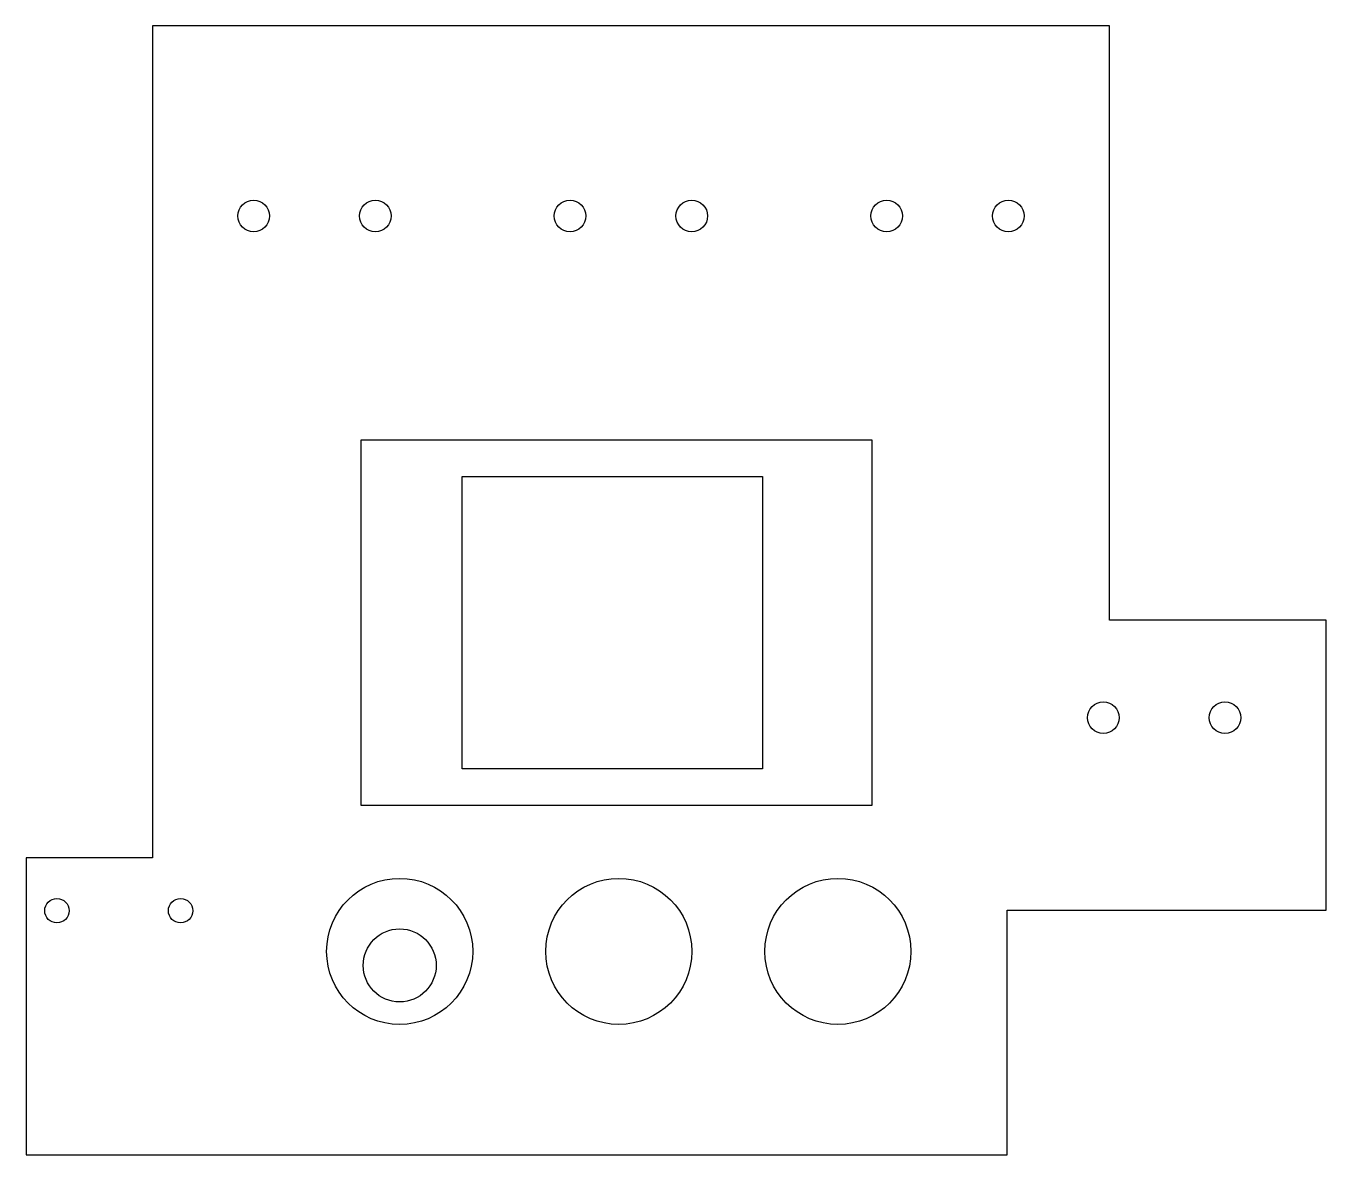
# Model space of a CAD drawing. Header units: millimetres. Extents: x -24.4 to 29.1, y -65.4 to -19.
import ezdxf

# ---------------------------------------------------------------- set-up
doc = ezdxf.new("R2010")
doc.units = ezdxf.units.MM
doc.layers.get('0').update_dxf_attribs({"linetype": 'CONTINUOUS'})

msp = doc.modelspace()

# ---------------------------------------------------------------- linework, layer by layer
for points in [[(20.151, -18.998), (-19.149, -18.998), (-19.149, -53.152), (-24.35, -53.152), (-24.35, -65.36), (15.951, -65.36), (15.951, -55.302), (29.051, -55.302), (29.051, -43.393), (20.151, -43.393)], [(-10.593, -51), (10.407, -51), (10.407, -36), (-10.593, -36)], [(-6.428, -49.5), (-6.428, -37.5), (5.907, -37.5), (5.907, -49.5)]]:
    msp.add_lwpolyline(points, close=True)
for centre, radius in [((-14.999, -26.798), 0.65), ((-9.999, -26.798), 0.65), ((-2.001, -26.798), 0.65), ((2.999, -26.798), 0.65), ((11.001, -26.798), 0.65), ((16.001, -26.798), 0.65), ((19.901, -47.402), 0.65), ((24.901, -47.402), 0.65), ((-9, -57), 3), ((0, -57), 3), ((9, -57), 3), ((-23.08, -55.33), 0.5), ((-18, -55.33), 0.5), ((-9, -57.576), 1.5)]:
    msp.add_circle(centre, radius)

doc.saveas('drawing.dxf')
